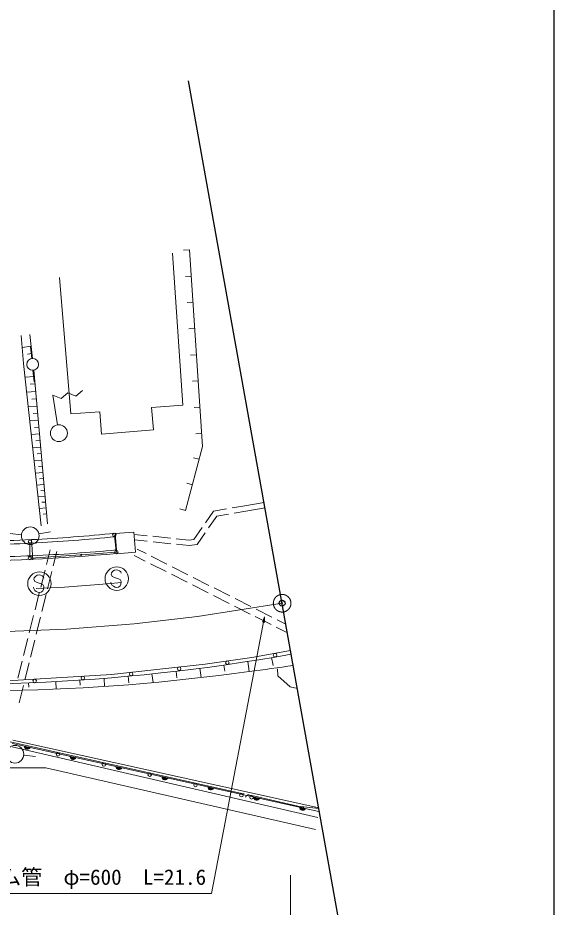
# Model space of a CAD drawing. Units: millimetres, scale not verified. Extents: x 40000 to 680000, y 20000 to 380000.
# Drawn here: x 533341 to 579000, y 239231 to 314965 of the extents above; entities that cross this region are included whole.
import ezdxf
from ezdxf.enums import TextEntityAlignment as Align

# ---------------------------------------------------------------- set-up
doc = ezdxf.new("R2010")
doc.units = ezdxf.units.MM
doc.header["$LTSCALE"] = 1000
doc.header["$PDMODE"] = 32
doc.header["$PDSIZE"] = 500
doc.linetypes.add('CHAIN', pattern=[18.5, 12, -1.5, 3.5, -1.5])
for name, color, linetype, lineweight in [('M-BGD', 7, 'Continuous', 13), ('M-BMK', 2, 'CHAIN', 13), ('M-BMK-OTRS', 5, 'Continuous', 13), ('M-STR-HTXT', 7, 'Continuous', 13), ('M-STR-STRC', 7, 'Continuous', 13), ('M-TTL-BAND', 7, 'Continuous', 25)]:
    doc.layers.add(name, color=color, linetype=linetype, lineweight=lineweight)
doc.layers.add('M-OTRS', color=6, linetype='Continuous')
doc.styles.add('ＭＳ ゴシック', font='')
doc.styles.get('ＭＳ ゴシック').set_extended_font_data('MS Gothic')

# ---------------------------------------------------------------- blocks, each defined once
blk = doc.blocks.new('open_arrow')
at = {"color": 0, "linetype": 'Continuous', "lineweight": -2}
blk.add_lwpolyline([(7.5, 1.25), (0, 0), (7.5, -1.25)], dxfattribs=at)

msp = doc.modelspace()

# ---------------------------------------------------------------- linework, layer by layer
at = {"layer": 'M-BGD'}
for p, q in [((547392, 281994), (546514, 294937)), ((547955, 295212), (547456, 295178)), ((537845, 281242), (536899, 292857)), ((548104, 292978), (547605, 292945)), ((548253, 290745), (547754, 290712)), ((533821, 285534), (533619, 287920)), ((534368, 287987), (534606, 285951)), ((548402, 288512), (547903, 288478)), ((534484, 286994), (533705, 286903)), ((534557, 286371), (534168, 286325)), ((534534, 285946), (534419, 286937)), ((548551, 286278), (548052, 286245)), ((535322, 271719), (533821, 285534)), ((534635, 284952), (534728, 283953)), ((534706, 284961), (535862, 271884)), ((534752, 284435), (533948, 284364)), ((548700, 284045), (548201, 284012)), ((534809, 283792), (534407, 283756)), ((534866, 283149), (534088, 283080)), ((534921, 282526), (534532, 282492)), ((536327, 282835), (537022, 282540)), ((536730, 280306), (536327, 282835)), ((537022, 282540), (537592, 283036)), ((537592, 283036), (538286, 282741)), ((538286, 282741), (538856, 283237)), ((534976, 281904), (534223, 281837)), ((547392, 281994), (544728, 281768)), ((544728, 281768), (544888, 279887)), ((548849, 281812), (548350, 281778)), ((535029, 281301), (534653, 281268)), ((537845, 281242), (540338, 281418)), ((540338, 281418), (540473, 279512)), ((535083, 280699), (534354, 280634)), ((535186, 279532), (534480, 279470)), ((535134, 280115), (534770, 280083)), ((544888, 279887), (540473, 279512)), ((548998, 279578), (548499, 279545)), ((535236, 278968), (534883, 278936)), ((535286, 278403), (534603, 278343)), ((535382, 277310), (534721, 277252)), ((535334, 277857), (534993, 277826)), ((548784, 277373), (548301, 277502)), ((535429, 276781), (535099, 276752)), ((535476, 276252), (534836, 276195)), ((535521, 275740), (535201, 275712)), ((535567, 275228), (534947, 275173)), ((548207, 275197), (547724, 275326)), ((535655, 274232), (535055, 274179)), ((535611, 274730), (535301, 274702)), ((535699, 273734), (535399, 273707)), ((552678, 273416), (551589, 273229)), ((554306, 273693), (552678, 273416)), ((535743, 273236), (535163, 273184)), ((535787, 272738), (535497, 272712)), ((547630, 273021), (547147, 273149)), ((550008, 272958), (549310, 271961)), ((551097, 273145), (550008, 272958)), ((551273, 272698), (550280, 272528)), ((552758, 272953), (551766, 272783)), ((554388, 273231), (552758, 272953)), ((550280, 272528), (549581, 271529)), ((535135, 271013), (536116, 271206)), ((543229, 271179), (541628, 271047)), ((543371, 269457), (543229, 271179)), ((549023, 271551), (548325, 270554)), ((533653, 270927), (532660, 271041)), ((534501, 270529), (534627, 268812)), ((541628, 271047), (541770, 269325)), ((544341, 270863), (543246, 270976)), ((544366, 270388), (543285, 270500)), ((546330, 270657), (544838, 270812)), ((547922, 270493), (546827, 270606)), ((548325, 270554), (547922, 270493)), ((549294, 271119), (548595, 270120)), ((536091, 269675), (535778, 268426)), ((544256, 269345), (543506, 269724)), ((546355, 270182), (544863, 270336)), ((547933, 270019), (546853, 270131)), ((548595, 270120), (547933, 270019)), ((536362, 268288), (536673, 269530)), ((541770, 269325), (543371, 269457)), ((543236, 269189), (544187, 268708)), ((546041, 268443), (544703, 269120)), ((544633, 268482), (545972, 267806)), ((547826, 267541), (546487, 268217)), ((535657, 267940), (535293, 266485)), ((535877, 266347), (536241, 267803)), ((546418, 267580), (547757, 266903)), ((537320, 266484), (540954, 266775)), ((540954, 266775), (542180, 266877)), ((548203, 266678), (549542, 266001)), ((549611, 266638), (548272, 267315)), ((535172, 266000), (534808, 264545)), ((534899, 266380), (537320, 266484)), ((535392, 264407), (535756, 265862)), ((551396, 265736), (550057, 266413)), ((549988, 265775), (551327, 265099)), ((553181, 264834), (551842, 265510)), ((551773, 264873), (553112, 264196)), ((554966, 263931), (553627, 264608)), ((534687, 264060), (534323, 262605)), ((534907, 262467), (535271, 263922)), ((553558, 263971), (554897, 263294)), ((556162, 263327), (555412, 263706)), ((555343, 263068), (556294, 262587)), ((534201, 262120), (533838, 260664)), ((534422, 260527), (534785, 261982)), ((552409, 248914), (501658, 260248)), ((533716, 260179), (533352, 258724)), ((533936, 258586), (534300, 260042)), ((550887, 259852), (550968, 259340)), ((552920, 260155), (553042, 259313)), ((554949, 260483), (555068, 259825)), ((544764, 259095), (544857, 258356)), ((546809, 259322), (546879, 258775)), ((548850, 259574), (548952, 258784)), ((555481, 258920), (555436, 259532)), ((534250, 258335), (534290, 257960)), ((536573, 258445), (536607, 257799)), ((538627, 258569), (538640, 258140)), ((540681, 258719), (540734, 258027)), ((542722, 258894), (542792, 258326)), ((555481, 258920), (556522, 257988)), ((533451, 256646), (533815, 258101)), ((557140, 257863), (556522, 257988)), ((532850, 253166), (558961, 247375)), ((558963, 247682), (532915, 253459)), ((532869, 252890), (558870, 246868)), ((533849, 252186), (534842, 252067)), ((532484, 251091), (535720, 251109)), ((535720, 251109), (558684, 245860)), ((552604, 248871), (552409, 248914)), ((552730, 248600), (552739, 248639)), ((552739, 248639), (552772, 248693)), ((552772, 248693), (552813, 248735)), ((552813, 248735), (552873, 248772)), ((552873, 248772), (552928, 248791)), ((552928, 248791), (553001, 248794)), ((553001, 248794), (553079, 248776)), ((553274, 248732), (553079, 248776)), ((557190, 247830), (553274, 248732)), ((558971, 247637), (557190, 247830))]:
    msp.add_line(p, q, dxfattribs=at)
msp.add_lwpolyline([(547955, 295212), (549072, 278462), (547630, 273021)], dxfattribs=at)
for centre, radius in [((534605, 285451), 500), ((536843, 279595), 720), ((534400, 270860), 750), ((533103, 252258), 750), ((536760, 252255), 150), ((540664, 251383), 150), ((544568, 250512), 150), ((548472, 249640), 150), ((552376, 248768), 150), ((553240, 248585), 150), ((557542, 247641), 150)]:
    msp.add_circle(centre, radius, dxfattribs=at)
for centre, radius, start, end in [((527227, 422673), 152318, 271.23139, 272.74001), ((526488, 422568), 152250, 273.01923, 275.7059), ((526488, 422568), 152550, 273.01923, 275.70447), ((527227, 422673), 152618, 271.23719, 272.74001), ((527654, 422703), 153700, 272.59044, 275.25946), ((527654, 422703), 154000, 264.50227, 275.25839), ((527654, 422703), 153700, 271.09806, 272.59044), ((527654, 422703), 164500, 264.50227, 280.1414), ((535657, 404396), 146122, 276.82628, 278.31601), ((529404, 425945), 168300, 264.01522, 278.06834), ((534155, 252934), 256, 180.17576, 334.81506), ((534156, 252936), 208, 183.75556, 331.23516), ((534157, 252940), 162, 190.11526, 324.87556), ((534159, 252952), 125, 204.36526, 310.62536), ((538060, 252068), 256, 180.17576, 334.81506), ((538061, 252070), 208, 183.75556, 331.23516), ((538062, 252074), 162, 190.11526, 324.87556), ((538065, 252086), 125, 204.36526, 310.62536), ((541966, 251202), 256, 180.17576, 334.81506), ((541966, 251204), 208, 183.75556, 331.23516), ((541967, 251208), 162, 190.11526, 324.87556), ((541970, 251220), 125, 204.36526, 310.62536), ((545871, 250336), 256, 180.17576, 334.81506), ((545871, 250338), 208, 183.75556, 331.23516), ((545872, 250342), 162, 190.11526, 324.87556), ((545875, 250354), 125, 204.36526, 310.62536), ((549776, 249470), 256, 180.17576, 334.81506), ((549776, 249472), 208, 183.75556, 331.23516), ((549777, 249476), 162, 190.11526, 324.87556), ((549780, 249488), 125, 204.36526, 310.62536), ((553681, 248603), 256, 180.17576, 334.81506), ((553681, 248606), 208, 183.75556, 331.23516), ((553682, 248610), 162, 190.11526, 324.87556), ((553685, 248622), 125, 204.36526, 310.62536), ((557586, 247737), 256, 180.17576, 334.81506), ((557586, 247739), 208, 183.75556, 331.23516), ((557587, 247743), 162, 190.11526, 324.87556), ((557590, 247756), 125, 204.36526, 310.62536)]:
    msp.add_arc(centre, radius, start, end, dxfattribs=at)
at = {"layer": 'M-BMK'}
for p, q in [((548629, 263994), (555842, 265114)), ((543247, 263374), (548629, 263994)), ((531211, 262651), (537483, 262915)), ((537483, 262915), (543247, 263374))]:
    msp.add_line(p, q, dxfattribs=at)
msp.add_circle((555842, 265114), 750, dxfattribs=at)
at = {"layer": 'M-BMK-OTRS', "lineweight": 25}
msp.add_line((562774, 226403), (547876, 309599), dxfattribs=at)
at = {"layer": 'M-OTRS'}
msp.add_point((555842, 265114), dxfattribs=at)
at = {"layer": 'M-STR-HTXT'}
msp.add_line((556563, 241960), (556563, 230709), dxfattribs=at)
msp.add_lwpolyline([(554339, 263969), (549824, 240397), (526424, 240397)], dxfattribs=at)
at = {"layer": 'M-STR-STRC'}
for p, q in [((541562, 270881), (541719, 269511)), ((534360, 269009), (534377, 270300)), ((538694, 269232), (534410, 268962)), ((541674, 269457), (538794, 269239)), ((534855, 267404), (534726, 267265)), ((534986, 267497), (534855, 267404)), ((535152, 267530), (534986, 267497)), ((535267, 267514), (535152, 267530)), ((535412, 267442), (535267, 267514)), ((535522, 267368), (535412, 267442)), ((535556, 267256), (535522, 267368)), ((541308, 267693), (541292, 267579)), ((541292, 267579), (541378, 267397)), ((541436, 267832), (541308, 267693)), ((541378, 267397), (541529, 267324)), ((541567, 267925), (541436, 267832)), ((541733, 267958), (541567, 267925)), ((541849, 267942), (541733, 267958)), ((541993, 267870), (541849, 267942)), ((542103, 267796), (541993, 267870)), ((542137, 267684), (542103, 267796)), ((534726, 267265), (534710, 267151)), ((534710, 267151), (534796, 266969)), ((534796, 266969), (534947, 266896)), ((534947, 266896), (535480, 266708)), ((535480, 266708), (535560, 266536)), ((541295, 266805), (541256, 266915)), ((541379, 266627), (541295, 266805)), ((541483, 266554), (541379, 266627)), ((541529, 267324), (542061, 267136)), ((542041, 266587), (541917, 266491)), ((542112, 266736), (542041, 266587)), ((542061, 267136), (542141, 266964)), ((542141, 266964), (542112, 266736)), ((534714, 266377), (534674, 266487)), ((534798, 266199), (534714, 266377)), ((534901, 266126), (534798, 266199)), ((535047, 266051), (534901, 266126)), ((535168, 266034), (535047, 266051)), ((535335, 266063), (535168, 266034)), ((535460, 266159), (535335, 266063)), ((535531, 266308), (535460, 266159)), ((535560, 266536), (535531, 266308)), ((541629, 266479), (541483, 266554)), ((541749, 266462), (541629, 266479)), ((541917, 266491), (541749, 266462)), ((553265, 260499), (556563, 261085)), ((541331, 259057), (549300, 259934)), ((549300, 259934), (553265, 260499)), ((533360, 258555), (541331, 259057)), ((525371, 258463), (533360, 258555))]:
    msp.add_line(p, q, dxfattribs=at)
for centre, radius in [((534377, 270350), 150), ((541556, 270930), 150), ((534360, 268959), 150), ((538744, 269235), 50), ((541724, 269461), 150), ((541766, 267207), 1000), ((535184, 266779), 1000), ((555242, 260698), 150), ((551172, 260049), 150), ((542990, 259088), 150), ((547082, 259539), 150), ((534771, 258494), 150), ((538880, 258752), 150)]:
    msp.add_circle(centre, radius, dxfattribs=at)
at = {"layer": 'M-TTL-BAND'}
msp.add_line((579000, 20000), (579000, 370000), dxfattribs=at)

# ---------------------------------------------------------------- block references
at = {"layer": 'M-STR-HTXT', "xscale": 66.7, "yscale": 66.7, "rotation": 259.2}
msp.add_blockref('open_arrow', (554339, 263969), dxfattribs=at)

# ---------------------------------------------------------------- texts
at = {"layer": 'M-STR-HTXT', "style": 'ＭＳ ゴシック'}
msp.add_text('ヒューム管\u3000φ=600\u3000L=21.6', height=1320, dxfattribs=at).set_placement((526424, 241797), align=Align.MIDDLE_LEFT)

doc.saveas('drawing.dxf')
